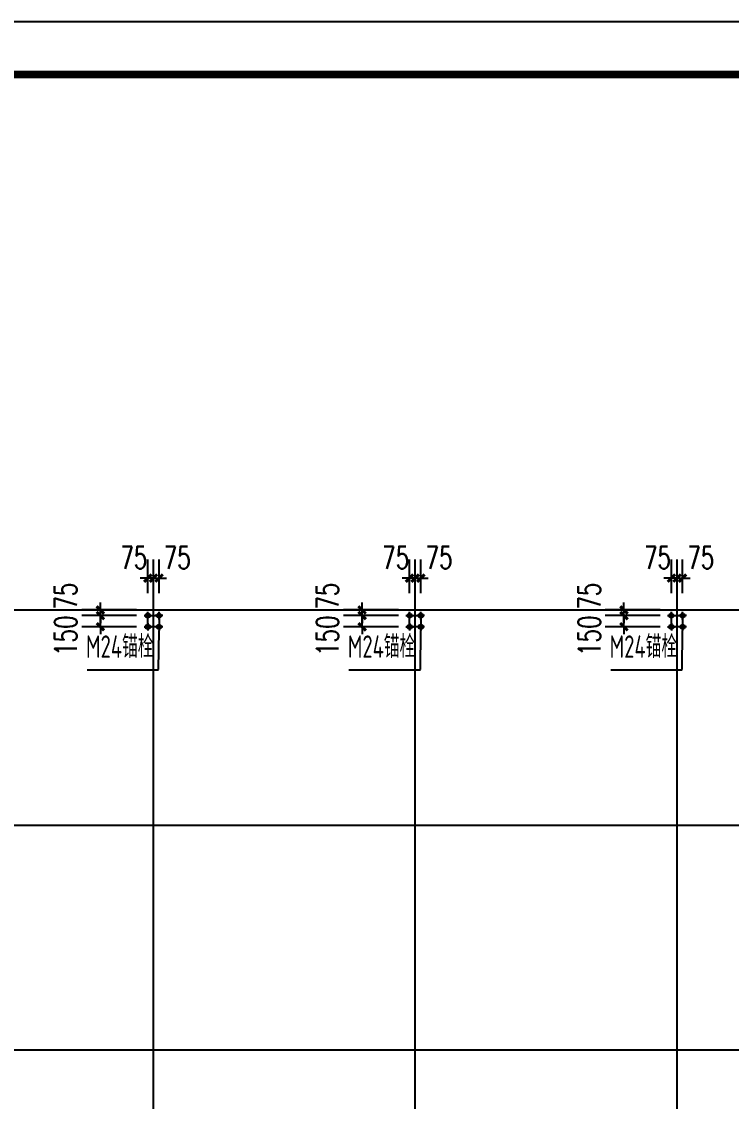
# Model space of a CAD drawing. Extents: x 180850 to 1400258, y 48356 to 327067.
# Drawn here: x 468406 to 487386, y 191532 to 220382 of the extents above; entities that cross this region are included whole.
import ezdxf
from ezdxf.enums import TextEntityAlignment as Align

# ---------------------------------------------------------------- set-up
doc = ezdxf.new("R2010")
doc.units = 0
doc.header["$LTSCALE"] = 1000
for name, color, linetype in [('AXIS', 3, 'Continuous'), ('DOTE', 1, 'Continuous'), ('PUB_TITLE', 4, 'Continuous'), ('TEXT', 7, 'Continuous')]:
    doc.layers.add(name, color=color, linetype=linetype)
doc.styles.add('_TCH_DIM_T3', font='SIMPLEX', dxfattribs={"width": 0.705882, "bigfont": 'GBCBIG'})
doc.styles.add('TSSD_Label', font='tssdeng.shx', dxfattribs={"width": 0.7, "bigfont": 'hztxt.shx'})
doc.dimstyles.new('TCH-200-2', dxfattribs={"dimtxt": 595, "dimasz": 200, "dimexe": 500, "dimexo": 600, "dimgap": 252.5, "dimtad": 1, "dimdec": 0, "dimlfac": 0.5, "dimzin": 0, "dimdsep": 46, "dimtxsty": '_TCH_DIM_T3', "dimblk": 'ARCHTICK', "dimcen": 0.09, "dimclrd": 124, "dimclre": 124, "dimclrt": 7, "dimazin": 2, "dimtfac": 1, "dimtdec": 0, "dimtix": 1, "dimtmove": 2, "dimatfit": 3, "dimfxl": 1, "dimtolj": 1, "dimtzin": 0, "dimarcsym": 0})

# ---------------------------------------------------------------- blocks, each defined once
blk = doc.blocks.new('_ArchTick')
at = {"color": 0, "linetype": 'ByBlock', "const_width": 0.4}
blk.add_lwpolyline([(-0.5, -0.5), (0.5, 0.5)], dxfattribs=at)
blk = doc.blocks.new('*D692')
at = {"color": 124, "linetype": 'ByBlock', "lineweight": -2, "transparency": 16777216}
for p, q in [((484513, 204662), (484513, 204862)), ((485481, 204662), (484013, 204662)), ((484513, 204512), (484513, 204662)), ((485481, 204512), (484013, 204512)), ((484513, 204512), (484513, 204312))]:
    blk.add_line(p, q, dxfattribs=at)
at = {"layer": 'Defpoints', "color": 0, "linetype": 'ByBlock', "transparency": 16777216}
for p in [(484513, 204662), (486081, 204662), (486081, 204512)]:
    blk.add_point(p, dxfattribs=at)
at = {"color": 124, "linetype": 'ByBlock', "lineweight": -2, "transparency": 16777216, "xscale": 200, "yscale": 200, "zscale": 200}
for p, rotation in [((484513, 204662), 270), ((484513, 204512), 90)]:
    blk.add_blockref('_ArchTick', p, dxfattribs=dict(at, rotation=rotation))
at = {"color": 7, "linetype": 'ByBlock', "transparency": 16777216, "insert": (483587, 205031), "char_height": 595, "attachment_point": 5, "rotation": 90, "style": '_TCH_DIM_T3'}
blk.add_mtext('\\A1;75', dxfattribs=at)
blk = doc.blocks.new('*D693')
at = {"color": 124, "linetype": 'ByBlock', "lineweight": -2, "transparency": 16777216}
for p, q in [((484513, 204512), (484513, 204712)), ((485481, 204512), (484013, 204512)), ((484513, 204212), (484513, 204512)), ((485481, 204212), (484013, 204212)), ((484513, 204212), (484513, 204012))]:
    blk.add_line(p, q, dxfattribs=at)
at = {"layer": 'Defpoints', "color": 0, "linetype": 'ByBlock', "transparency": 16777216}
for p in [(484513, 204512), (486081, 204512), (486081, 204212)]:
    blk.add_point(p, dxfattribs=at)
at = {"color": 124, "linetype": 'ByBlock', "lineweight": -2, "transparency": 16777216, "xscale": 200, "yscale": 200, "zscale": 200}
for p, rotation in [((484513, 204512), 270), ((484513, 204212), 90)]:
    blk.add_blockref('_ArchTick', p, dxfattribs=dict(at, rotation=rotation))
at = {"color": 7, "linetype": 'ByBlock', "transparency": 16777216, "insert": (483587, 203973), "char_height": 595, "attachment_point": 5, "rotation": 90, "style": '_TCH_DIM_T3'}
blk.add_mtext('\\A1;150', dxfattribs=at)
blk = doc.blocks.new('*D694')
at = {"color": 124, "linetype": 'ByBlock', "lineweight": -2, "transparency": 16777216}
for p, q in [((485931, 205112), (485931, 206012)), ((486081, 205112), (486081, 206012)), ((485931, 205512), (485731, 205512)), ((485931, 205512), (486081, 205512)), ((486081, 205512), (486281, 205512))]:
    blk.add_line(p, q, dxfattribs=at)
at = {"layer": 'Defpoints', "color": 0, "linetype": 'ByBlock', "transparency": 16777216}
for p in [(486081, 205512), (485931, 204512), (486081, 204512)]:
    blk.add_point(p, dxfattribs=at)
at = {"color": 124, "linetype": 'ByBlock', "lineweight": -2, "transparency": 16777216, "xscale": 200, "yscale": 200, "zscale": 200}
blk.add_blockref('_ArchTick', (485931, 205512), dxfattribs=at)
at = {"color": 124, "linetype": 'ByBlock', "lineweight": -2, "transparency": 16777216, "xscale": 200, "yscale": 200, "zscale": 200, "rotation": 180}
blk.add_blockref('_ArchTick', (486081, 205512), dxfattribs=at)
at = {"color": 7, "linetype": 'ByBlock', "transparency": 16777216, "insert": (486569, 206062), "char_height": 595, "attachment_point": 5, "style": '_TCH_DIM_T3'}
blk.add_mtext('\\A1;75', dxfattribs=at)
blk = doc.blocks.new('*D695')
at = {"color": 124, "linetype": 'ByBlock', "lineweight": -2, "transparency": 16777216}
for p, q in [((485781, 205112), (485781, 206012)), ((485931, 205112), (485931, 206012)), ((485781, 205512), (485581, 205512)), ((485931, 205512), (485781, 205512)), ((485931, 205512), (486131, 205512))]:
    blk.add_line(p, q, dxfattribs=at)
at = {"layer": 'Defpoints', "color": 0, "linetype": 'ByBlock', "transparency": 16777216}
for p in [(485781, 205512), (485781, 204512), (485931, 204512)]:
    blk.add_point(p, dxfattribs=at)
at = {"color": 124, "linetype": 'ByBlock', "lineweight": -2, "transparency": 16777216, "xscale": 200, "yscale": 200, "zscale": 200}
blk.add_blockref('_ArchTick', (485781, 205512), dxfattribs=at)
at = {"color": 124, "linetype": 'ByBlock', "lineweight": -2, "transparency": 16777216, "xscale": 200, "yscale": 200, "zscale": 200, "rotation": 180}
blk.add_blockref('_ArchTick', (485931, 205512), dxfattribs=at)
at = {"color": 7, "linetype": 'ByBlock', "transparency": 16777216, "insert": (485409, 206062), "char_height": 595, "attachment_point": 5, "style": '_TCH_DIM_T3'}
blk.add_mtext('\\A1;75', dxfattribs=at)
blk = doc.blocks.new('*D704')
at = {"color": 124, "linetype": 'ByBlock', "lineweight": -2, "transparency": 16777216}
for p, q in [((477513, 204662), (477513, 204862)), ((478481, 204662), (477013, 204662)), ((477513, 204512), (477513, 204662)), ((478481, 204512), (477013, 204512)), ((477513, 204512), (477513, 204312))]:
    blk.add_line(p, q, dxfattribs=at)
at = {"layer": 'Defpoints', "color": 0, "linetype": 'ByBlock', "transparency": 16777216}
for p in [(477513, 204662), (479081, 204662), (479081, 204512)]:
    blk.add_point(p, dxfattribs=at)
at = {"color": 124, "linetype": 'ByBlock', "lineweight": -2, "transparency": 16777216, "xscale": 200, "yscale": 200, "zscale": 200}
for p, rotation in [((477513, 204662), 270), ((477513, 204512), 90)]:
    blk.add_blockref('_ArchTick', p, dxfattribs=dict(at, rotation=rotation))
at = {"color": 7, "linetype": 'ByBlock', "transparency": 16777216, "insert": (476587, 205031), "char_height": 595, "attachment_point": 5, "rotation": 90, "style": '_TCH_DIM_T3'}
blk.add_mtext('\\A1;75', dxfattribs=at)
blk = doc.blocks.new('*D705')
at = {"color": 124, "linetype": 'ByBlock', "lineweight": -2, "transparency": 16777216}
for p, q in [((477513, 204512), (477513, 204712)), ((478481, 204512), (477013, 204512)), ((477513, 204212), (477513, 204512)), ((478481, 204212), (477013, 204212)), ((477513, 204212), (477513, 204012))]:
    blk.add_line(p, q, dxfattribs=at)
at = {"layer": 'Defpoints', "color": 0, "linetype": 'ByBlock', "transparency": 16777216}
for p in [(477513, 204512), (479081, 204512), (479081, 204212)]:
    blk.add_point(p, dxfattribs=at)
at = {"color": 124, "linetype": 'ByBlock', "lineweight": -2, "transparency": 16777216, "xscale": 200, "yscale": 200, "zscale": 200}
for p, rotation in [((477513, 204512), 270), ((477513, 204212), 90)]:
    blk.add_blockref('_ArchTick', p, dxfattribs=dict(at, rotation=rotation))
at = {"color": 7, "linetype": 'ByBlock', "transparency": 16777216, "insert": (476587, 203973), "char_height": 595, "attachment_point": 5, "rotation": 90, "style": '_TCH_DIM_T3'}
blk.add_mtext('\\A1;150', dxfattribs=at)
blk = doc.blocks.new('*D706')
at = {"color": 124, "linetype": 'ByBlock', "lineweight": -2, "transparency": 16777216}
for p, q in [((478931, 205112), (478931, 206012)), ((479081, 205112), (479081, 206012)), ((478931, 205512), (478731, 205512)), ((478931, 205512), (479081, 205512)), ((479081, 205512), (479281, 205512))]:
    blk.add_line(p, q, dxfattribs=at)
at = {"layer": 'Defpoints', "color": 0, "linetype": 'ByBlock', "transparency": 16777216}
for p in [(479081, 205512), (478931, 204512), (479081, 204512)]:
    blk.add_point(p, dxfattribs=at)
at = {"color": 124, "linetype": 'ByBlock', "lineweight": -2, "transparency": 16777216, "xscale": 200, "yscale": 200, "zscale": 200}
blk.add_blockref('_ArchTick', (478931, 205512), dxfattribs=at)
at = {"color": 124, "linetype": 'ByBlock', "lineweight": -2, "transparency": 16777216, "xscale": 200, "yscale": 200, "zscale": 200, "rotation": 180}
blk.add_blockref('_ArchTick', (479081, 205512), dxfattribs=at)
at = {"color": 7, "linetype": 'ByBlock', "transparency": 16777216, "insert": (479569, 206062), "char_height": 595, "attachment_point": 5, "style": '_TCH_DIM_T3'}
blk.add_mtext('\\A1;75', dxfattribs=at)
blk = doc.blocks.new('*D707')
at = {"color": 124, "linetype": 'ByBlock', "lineweight": -2, "transparency": 16777216}
for p, q in [((478781, 205112), (478781, 206012)), ((478931, 205112), (478931, 206012)), ((478781, 205512), (478581, 205512)), ((478931, 205512), (478781, 205512)), ((478931, 205512), (479131, 205512))]:
    blk.add_line(p, q, dxfattribs=at)
at = {"layer": 'Defpoints', "color": 0, "linetype": 'ByBlock', "transparency": 16777216}
for p in [(478781, 205512), (478781, 204512), (478931, 204512)]:
    blk.add_point(p, dxfattribs=at)
at = {"color": 124, "linetype": 'ByBlock', "lineweight": -2, "transparency": 16777216, "xscale": 200, "yscale": 200, "zscale": 200}
blk.add_blockref('_ArchTick', (478781, 205512), dxfattribs=at)
at = {"color": 124, "linetype": 'ByBlock', "lineweight": -2, "transparency": 16777216, "xscale": 200, "yscale": 200, "zscale": 200, "rotation": 180}
blk.add_blockref('_ArchTick', (478931, 205512), dxfattribs=at)
at = {"color": 7, "linetype": 'ByBlock', "transparency": 16777216, "insert": (478409, 206062), "char_height": 595, "attachment_point": 5, "style": '_TCH_DIM_T3'}
blk.add_mtext('\\A1;75', dxfattribs=at)
blk = doc.blocks.new('*D716')
at = {"color": 124, "linetype": 'ByBlock', "lineweight": -2, "transparency": 16777216}
for p, q in [((470513, 204662), (470513, 204862)), ((471481, 204662), (470013, 204662)), ((470513, 204512), (470513, 204662)), ((471481, 204512), (470013, 204512)), ((470513, 204512), (470513, 204312))]:
    blk.add_line(p, q, dxfattribs=at)
at = {"layer": 'Defpoints', "color": 0, "linetype": 'ByBlock', "transparency": 16777216}
for p in [(470513, 204662), (472081, 204662), (472081, 204512)]:
    blk.add_point(p, dxfattribs=at)
at = {"color": 124, "linetype": 'ByBlock', "lineweight": -2, "transparency": 16777216, "xscale": 200, "yscale": 200, "zscale": 200}
for p, rotation in [((470513, 204662), 270), ((470513, 204512), 90)]:
    blk.add_blockref('_ArchTick', p, dxfattribs=dict(at, rotation=rotation))
at = {"color": 7, "linetype": 'ByBlock', "transparency": 16777216, "insert": (469587, 205031), "char_height": 595, "attachment_point": 5, "rotation": 90, "style": '_TCH_DIM_T3'}
blk.add_mtext('\\A1;75', dxfattribs=at)
blk = doc.blocks.new('*D717')
at = {"color": 124, "linetype": 'ByBlock', "lineweight": -2, "transparency": 16777216}
for p, q in [((470513, 204512), (470513, 204712)), ((471481, 204512), (470013, 204512)), ((470513, 204212), (470513, 204512)), ((471481, 204212), (470013, 204212)), ((470513, 204212), (470513, 204012))]:
    blk.add_line(p, q, dxfattribs=at)
at = {"layer": 'Defpoints', "color": 0, "linetype": 'ByBlock', "transparency": 16777216}
for p in [(470513, 204512), (472081, 204512), (472081, 204212)]:
    blk.add_point(p, dxfattribs=at)
at = {"color": 124, "linetype": 'ByBlock', "lineweight": -2, "transparency": 16777216, "xscale": 200, "yscale": 200, "zscale": 200}
for p, rotation in [((470513, 204512), 270), ((470513, 204212), 90)]:
    blk.add_blockref('_ArchTick', p, dxfattribs=dict(at, rotation=rotation))
at = {"color": 7, "linetype": 'ByBlock', "transparency": 16777216, "insert": (469587, 203973), "char_height": 595, "attachment_point": 5, "rotation": 90, "style": '_TCH_DIM_T3'}
blk.add_mtext('\\A1;150', dxfattribs=at)
blk = doc.blocks.new('*D718')
at = {"color": 124, "linetype": 'ByBlock', "lineweight": -2, "transparency": 16777216}
for p, q in [((471931, 205112), (471931, 206012)), ((472081, 205112), (472081, 206012)), ((471931, 205512), (471731, 205512)), ((471931, 205512), (472081, 205512)), ((472081, 205512), (472281, 205512))]:
    blk.add_line(p, q, dxfattribs=at)
at = {"layer": 'Defpoints', "color": 0, "linetype": 'ByBlock', "transparency": 16777216}
for p in [(472081, 205512), (471931, 204512), (472081, 204512)]:
    blk.add_point(p, dxfattribs=at)
at = {"color": 124, "linetype": 'ByBlock', "lineweight": -2, "transparency": 16777216, "xscale": 200, "yscale": 200, "zscale": 200}
blk.add_blockref('_ArchTick', (471931, 205512), dxfattribs=at)
at = {"color": 124, "linetype": 'ByBlock', "lineweight": -2, "transparency": 16777216, "xscale": 200, "yscale": 200, "zscale": 200, "rotation": 180}
blk.add_blockref('_ArchTick', (472081, 205512), dxfattribs=at)
at = {"color": 7, "linetype": 'ByBlock', "transparency": 16777216, "insert": (472569, 206062), "char_height": 595, "attachment_point": 5, "style": '_TCH_DIM_T3'}
blk.add_mtext('\\A1;75', dxfattribs=at)
blk = doc.blocks.new('*D719')
at = {"color": 124, "linetype": 'ByBlock', "lineweight": -2, "transparency": 16777216}
for p, q in [((471781, 205112), (471781, 206012)), ((471931, 205112), (471931, 206012)), ((471781, 205512), (471581, 205512)), ((471931, 205512), (471781, 205512)), ((471931, 205512), (472131, 205512))]:
    blk.add_line(p, q, dxfattribs=at)
at = {"layer": 'Defpoints', "color": 0, "linetype": 'ByBlock', "transparency": 16777216}
for p in [(471781, 205512), (471781, 204512), (471931, 204512)]:
    blk.add_point(p, dxfattribs=at)
at = {"color": 124, "linetype": 'ByBlock', "lineweight": -2, "transparency": 16777216, "xscale": 200, "yscale": 200, "zscale": 200}
blk.add_blockref('_ArchTick', (471781, 205512), dxfattribs=at)
at = {"color": 124, "linetype": 'ByBlock', "lineweight": -2, "transparency": 16777216, "xscale": 200, "yscale": 200, "zscale": 200, "rotation": 180}
blk.add_blockref('_ArchTick', (471931, 205512), dxfattribs=at)
at = {"color": 7, "linetype": 'ByBlock', "transparency": 16777216, "insert": (471409, 206062), "char_height": 595, "attachment_point": 5, "style": '_TCH_DIM_T3'}
blk.add_mtext('\\A1;75', dxfattribs=at)

msp = doc.modelspace()

# ---------------------------------------------------------------- linework, layer by layer
for centre in [(471781.08, 204511.63), (472081.08, 204511.63), (478781.08, 204511.63), (479081.08, 204511.63), (485781.08, 204511.63), (486081.08, 204511.63), (471781.08, 204211.63), (472081.08, 204211.63), (478781.08, 204211.63), (479081.08, 204211.63), (485781.08, 204211.63), (486081.08, 204211.63)]:
    msp.add_circle(centre, 58.52)
at = {"layer": 'AXIS'}
for p, q in [((471781.08, 204410.96), (471781.08, 204612.3)), ((472081.08, 204410.96), (472081.08, 204612.3)), ((478781.08, 204410.96), (478781.08, 204612.3)), ((479081.08, 204410.96), (479081.08, 204612.3)), ((485781.08, 204410.96), (485781.08, 204612.3)), ((486081.08, 204410.96), (486081.08, 204612.3)), ((471680.41, 204511.63), (471881.75, 204511.63)), ((471781.08, 204312.3), (471781.08, 204110.96)), ((472181.75, 204511.63), (471980.41, 204511.63)), ((472081.08, 204312.3), (472081.08, 204110.96)), ((478680.41, 204511.63), (478881.75, 204511.63)), ((478781.08, 204312.3), (478781.08, 204110.96)), ((479181.75, 204511.63), (478980.41, 204511.63)), ((479081.08, 204312.3), (479081.08, 204110.96)), ((485680.41, 204511.63), (485881.75, 204511.63)), ((485781.08, 204312.3), (485781.08, 204110.96)), ((486181.75, 204511.63), (485980.41, 204511.63)), ((486081.08, 204312.3), (486081.08, 204110.96)), ((471680.41, 204211.63), (471881.75, 204211.63)), ((472181.75, 204211.63), (471980.41, 204211.63)), ((472070.34, 203067.19), (472081.08, 204110.96)), ((478680.41, 204211.63), (478881.75, 204211.63)), ((479181.75, 204211.63), (478980.41, 204211.63)), ((479070.34, 203067.19), (479081.08, 204110.96)), ((485680.41, 204211.63), (485881.75, 204211.63)), ((486181.75, 204211.63), (485980.41, 204211.63)), ((486070.34, 203067.19), (486081.08, 204110.96)), ((470159.77, 203066.19), (472070.33, 203066.19)), ((477159.77, 203066.19), (479070.33, 203066.19)), ((484159.77, 203066.19), (486070.33, 203066.19))]:
    msp.add_line(p, q, dxfattribs=at)
at = {"layer": 'DOTE'}
for p, q in [((471931.08, 168036.63), (471931.08, 205786.63)), ((478931.08, 168036.63), (478931.08, 205786.63)), ((485931.08, 168036.63), (485931.08, 205786.63)), ((450156.08, 204661.63), (502031.08, 204661.63)), ((450156.08, 198911.63), (502031.08, 198911.63)), ((450156.08, 192911.63), (502031.08, 192911.63))]:
    msp.add_line(p, q, dxfattribs=at)
for points in [[(471781.08, 204511.63), (472081.08, 204511.63), (472081.08, 204211.63), (471781.08, 204211.63)], [(478781.08, 204511.63), (479081.08, 204511.63), (479081.08, 204211.63), (478781.08, 204211.63)], [(485781.08, 204511.63), (486081.08, 204511.63), (486081.08, 204211.63), (485781.08, 204211.63)]]:
    msp.add_lwpolyline(points, close=True, dxfattribs=at)
at = {"layer": 'PUB_TITLE'}
msp.add_lwpolyline([(430995.03, 220381.89), (549924.21, 220381.89), (549924.21, 136381.97), (430995.03, 136381.97)], close=True, dxfattribs=at)
at = {"layer": 'PUB_TITLE', "const_width": 212.12}
msp.add_lwpolyline([(434530.38, 137796.11), (434530.38, 218967.75), (548510.07, 218967.75), (548510.07, 137796.11)], close=True, dxfattribs=at)

# ---------------------------------------------------------------- texts
at = {"layer": 'TEXT', "style": 'TSSD_Label', "width": 0.7}
for p in [(471030.78, 203203.22), (478030.78, 203203.22), (485030.78, 203203.22)]:
    msp.add_text('M24锚栓', height=600, dxfattribs=at).set_placement(p, align=Align.BOTTOM_CENTER)

# ---------------------------------------------------------------- dimensions: what is measured, and where the dimension line sits
at = {"linetype": 'ByBlock'}
for base, p1, p2, angle, picture, middle in [((471781.08, 205511.85), (471931.08, 204511.63), (471781.08, 204511.63), 180, '*D719', (471409.41, 206061.85)), ((478781.08, 205511.85), (478931.08, 204511.63), (478781.08, 204511.63), 180, '*D707', (478409.41, 206061.85)), ((485781.08, 205511.85), (485931.08, 204511.63), (485781.08, 204511.63), 180, '*D695', (485409.41, 206061.85)), ((470513.05, 204661.63), (472081.08, 204511.63), (472081.08, 204661.63), 90, '*D716', (469586.7, 205030.85)), ((477513.05, 204661.63), (479081.08, 204511.63), (479081.08, 204661.63), 90, '*D704', (476586.7, 205030.85)), ((484513.05, 204661.63), (486081.08, 204511.63), (486081.08, 204661.63), 90, '*D692', (483586.7, 205030.85)), ((470513.05, 204511.63), (472081.08, 204211.63), (472081.08, 204511.63), 270, '*D717', (469586.7, 203972.94)), ((477513.05, 204511.63), (479081.08, 204211.63), (479081.08, 204511.63), 270, '*D705', (476586.7, 203972.94)), ((484513.05, 204511.63), (486081.08, 204211.63), (486081.08, 204511.63), 270, '*D693', (483586.7, 203972.94))]:
    dim = msp.add_linear_dim(base=base, p1=p1, p2=p2, angle=angle, dimstyle='TCH-200-2', dxfattribs=at)
    dim.commit()
    dim.dimension.update_dxf_attribs({"geometry": picture, "text_midpoint": middle, "dimtype": 160})
for base, p1, p2, picture, middle in [((472081.08, 205511.85), (471931.08, 204511.63), (472081.08, 204511.63), '*D718', (472569.28, 206061.85)), ((479081.08, 205511.85), (478931.08, 204511.63), (479081.08, 204511.63), '*D706', (479569.28, 206061.85)), ((486081.08, 205511.85), (485931.08, 204511.63), (486081.08, 204511.63), '*D694', (486569.28, 206061.85))]:
    dim = msp.add_linear_dim(base=base, p1=p1, p2=p2, dimstyle='TCH-200-2', dxfattribs=at)
    dim.commit()
    dim.dimension.update_dxf_attribs({"geometry": picture, "text_midpoint": middle, "dimtype": 160})

doc.saveas('drawing.dxf')
